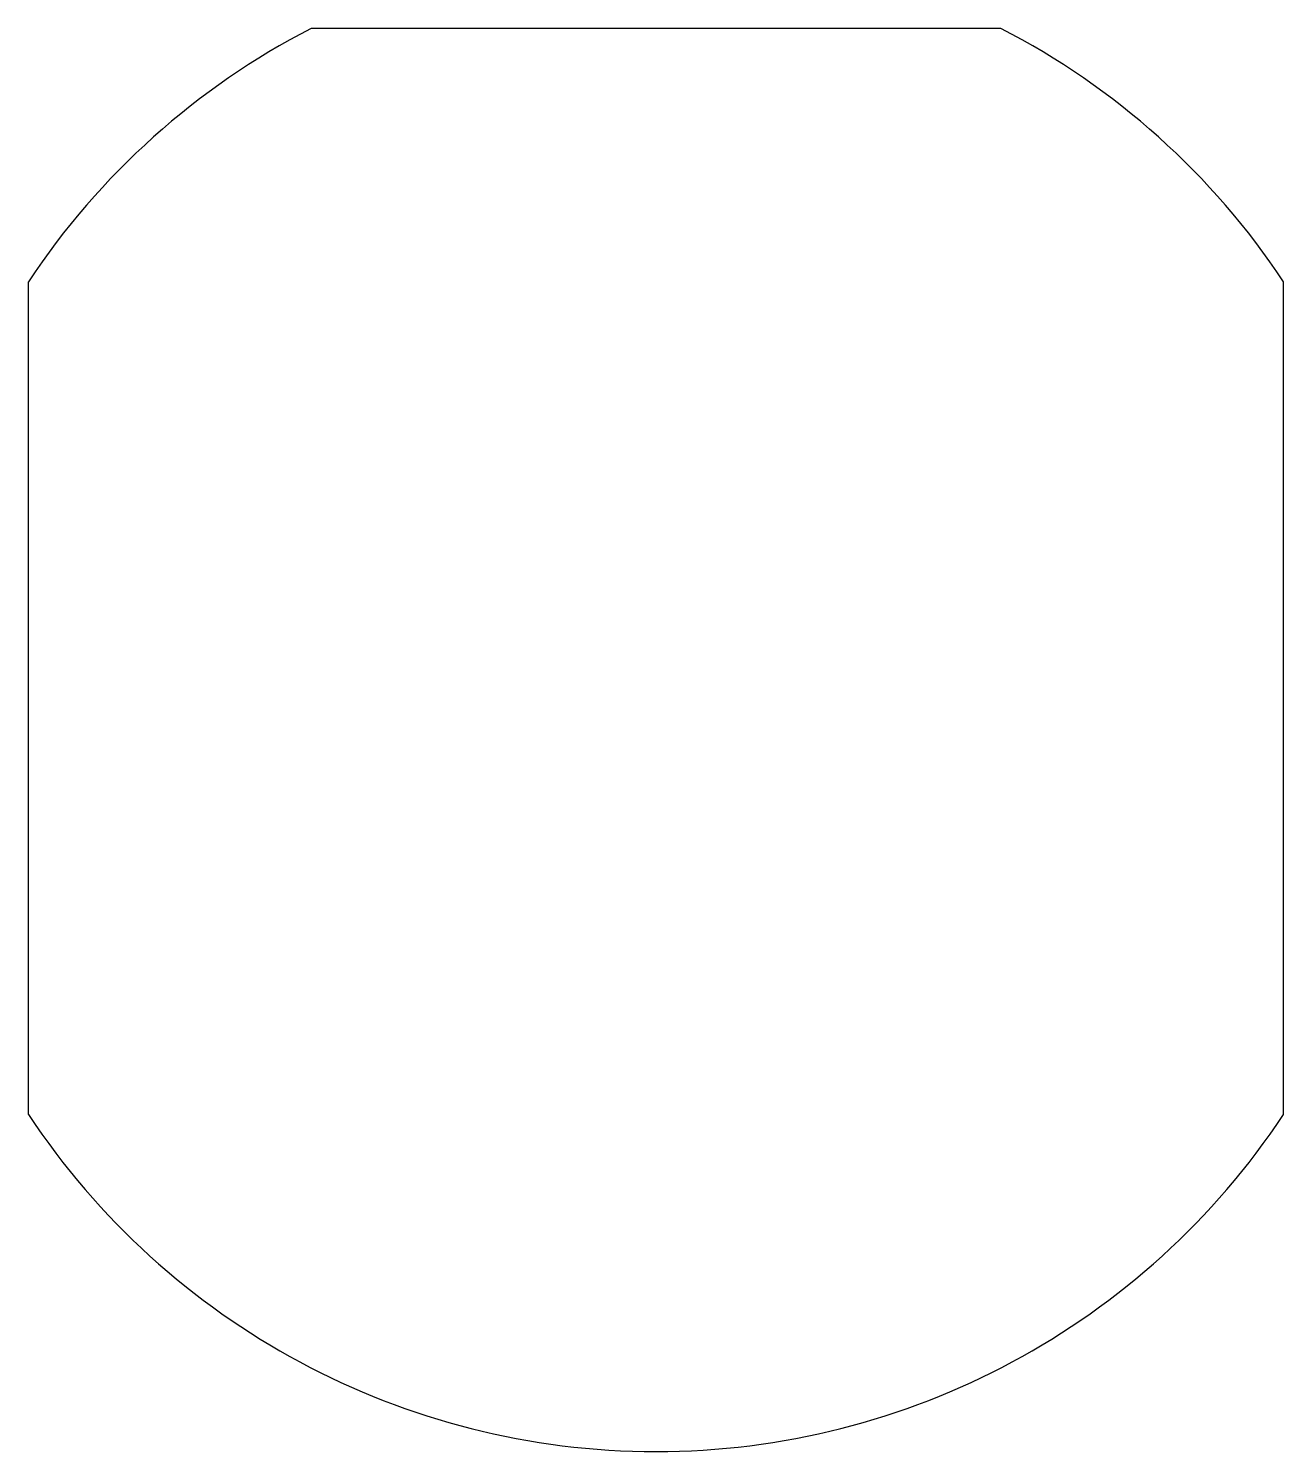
# Model space of a CAD drawing. Header units: millimetres. Extents: x -7.5 to 7.5, y -9 to 8.
import ezdxf

# ---------------------------------------------------------------- set-up
doc = ezdxf.new("R2010")
doc.units = ezdxf.units.MM

msp = doc.modelspace()

# ---------------------------------------------------------------- linework, layer by layer
at = {"color": 7, "linetype": 'Continuous'}
for p, q in [((4.123, 8), (-4.123, 8)), ((-7.5, -4.975), (-7.5, 4.975)), ((7.5, -4.975), (7.5, 4.975))]:
    msp.add_line(p, q, dxfattribs=at)
for start, end in [(117.266, 146.4427), (33.5573, 62.734), (213.5573, 326.4427)]:
    msp.add_arc((0, 0), 9, start, end, dxfattribs=at)

doc.saveas('drawing.dxf')
